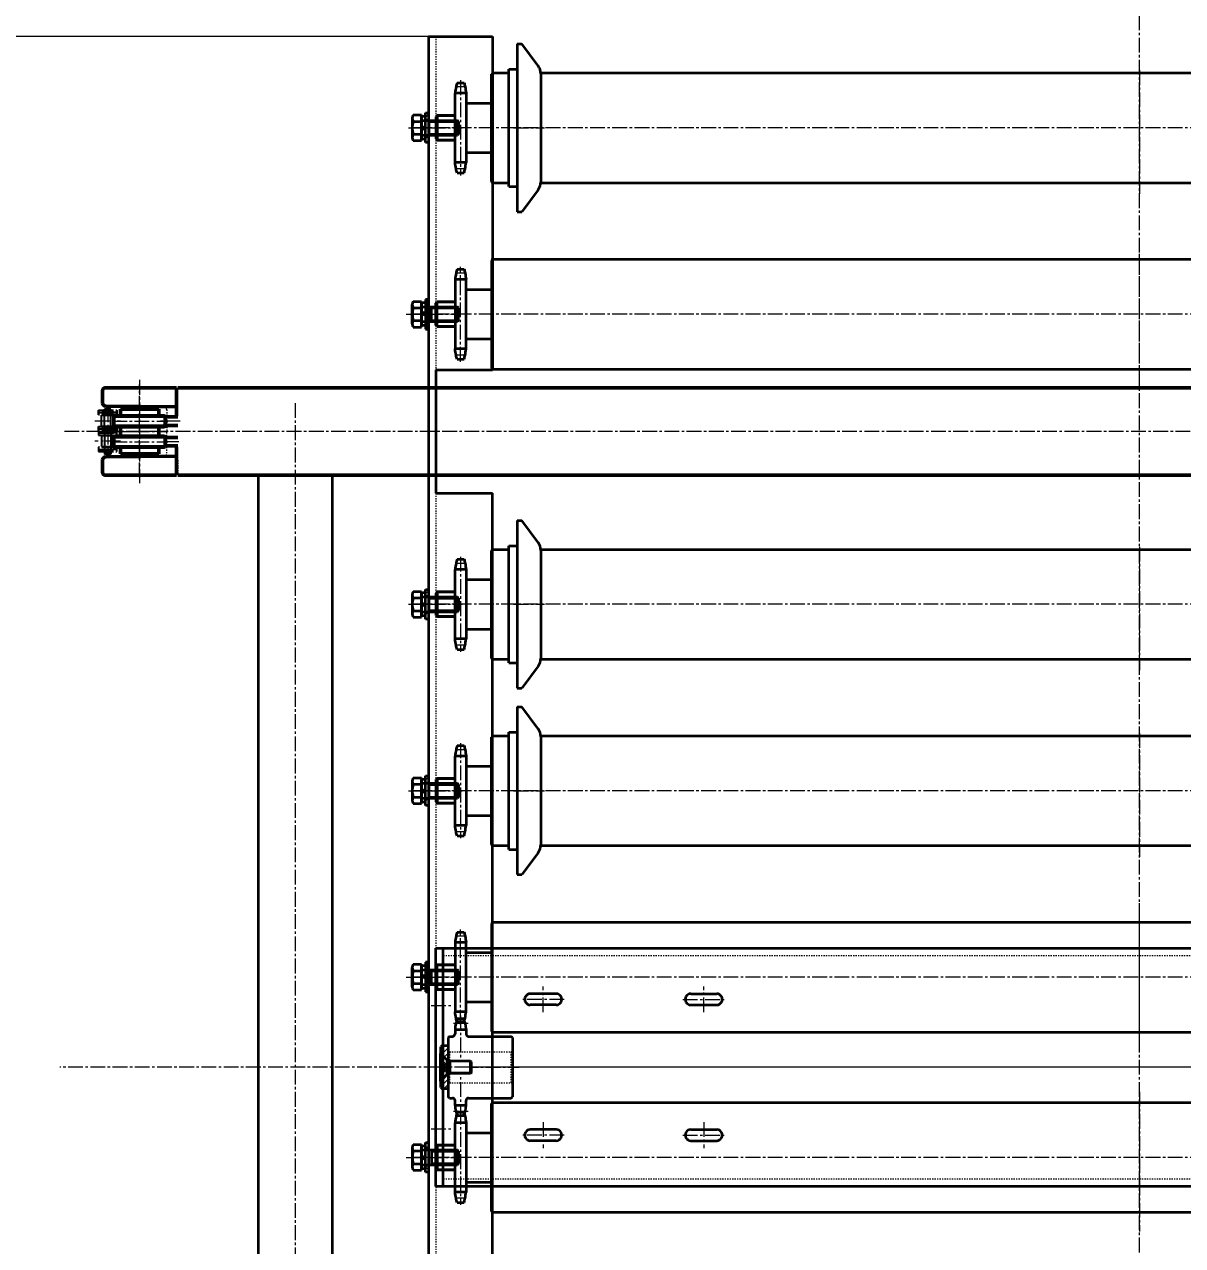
# Model space of a CAD drawing. Header units: millimetres. Extents: x -67280 to 67280, y -47520 to 47520.
# Drawn here: x -48151 to -47213, y -17082 to -16093 of the extents above; entities that cross this region are included whole.
import ezdxf

# ---------------------------------------------------------------- set-up
doc = ezdxf.new("R2010")
doc.units = ezdxf.units.MM
for name, pattern in [('双点画线', [22, 12, -2, 2, -2, 2, -2]), ('点画线', [18, 12, -2, 2, -2]), ('虚线', [2, 1, -1])]:
    doc.linetypes.add(name, pattern=pattern)
doc.layers.get('0').update_dxf_attribs({"lineweight": 35})
for name, color, linetype, lineweight in [('ACADAM_0', 7, 'Continuous', 18), ('ACADAM_11', 3, '双点画线', 18), ('ACADAM_3', 6, '虚线', 18), ('ACADAM_7', 142, '点画线', 18), ('ACAD细实线', 2, 'Continuous', 18), ('EB0', 7, 'Continuous', 35), ('EB0_1', 7, 'Continuous', 35), ('中心线层', 1, '点画线', 18), ('剖面线层', 6, 'Continuous', 18), ('尺寸线层', 4, 'Continuous', 18), ('粗实线层', 7, 'Continuous', 35), ('粗实线层_1', 7, 'Continuous', 35), ('细实线层', 3, 'Continuous', 18), ('虚线层', 100, '虚线', 18)]:
    doc.layers.add(name, color=color, linetype=linetype, lineweight=lineweight)
doc.styles.add('标准', font='', dxfattribs={"width": 0.667})
doc.styles.get('标准').set_extended_font_data('宋体')
doc.dimstyles.new('标准', dxfattribs={"dimscale": 160, "dimtxt": 2, "dimasz": 1, "dimexe": 1, "dimexo": 0, "dimgap": 1, "dimtad": 1, "dimdec": 1, "dimdsep": 46, "dimtxsty": '标准', "dimblk": '_CAXARROW', "dimcen": 0, "dimdle": 2, "dimaunit": 1, "dimadec": 0, "dimazin": 2, "dimtfac": 0.707107, "dimtdec": 3, "dimtmove": 0, "dimatfit": 3, "dimfxl": 0, "dimfrac": 2, "dimtolj": 1, "dimarcsym": 0})

# ---------------------------------------------------------------- blocks, each defined once
blk = doc.blocks.new('*X502')
at = {"layer": '尺寸线层', "linetype": 'Continuous', "lineweight": 18}
for points in [[(-51183.27, -14032.31), (-51163.27, -14192.31), (-51203.27, -14192.31)], [(-51183.27, -18397.31), (-51163.27, -18237.31), (-51203.27, -18237.31)]]:
    blk.add_hatch(color=0, dxfattribs=at).paths.add_polyline_path(points, flags=0)
at = {"layer": '尺寸线层', "color": 0}
for p, q in [((-46007.99, -14032.31), (-51343.27, -14032.31)), ((-46007.99, -18397.31), (-51343.27, -18397.31))]:
    blk.add_line(p, q, dxfattribs=at)
at = {"layer": '尺寸线层', "color": 0, "linetype": 'Continuous', "lineweight": 18}
blk.add_line((-51183.27, -14032.31), (-51183.27, -18397.31), dxfattribs=at)
at = {"layer": '尺寸线层', "color": 0, "insert": (-51503.27, -16214.81), "char_height": 320, "width": 1246.0153, "attachment_point": 5, "rotation": 90, "line_spacing_factor": 1.15057, "style": '标准'}
blk.add_mtext('\\T1.1;4365', dxfattribs=at)
blk = doc.blocks.new('_CAXARROW')
blk.add_hatch(color=0).paths.add_polyline_path([(0, 0), (-1, 0.125), (-1, -0.125)], flags=0)
blk = doc.blocks.new('*X1795')
at = {"layer": 'ACADAM_11', "linetype": '双点画线', "lineweight": 25}
for p, q in [((-14.7, 14.94), (-14.7, 16.75)), ((-14.7, 16.75), (0, 16.75)), ((-14.7, 13.12), (-14.7, 14.94)), ((-14.7, 14.94), (0, 14.94)), ((0, 14.94), (-14.7, 14.94)), ((0, 13.12), (-14.7, 13.12)), ((-12.43, 12.73), (-2.27, 12.73)), ((-12.43, 3.83), (-12.43, 12.73)), ((-9.89, 16.75), (-9.89, 17.58)), ((-4.81, 17.58), (-9.89, 17.58)), ((-9.89, 13.12), (-9.89, 16.75)), ((-9.89, 12.73), (-9.89, 13.12)), ((-9.89, 3.83), (-9.89, 12.73)), ((-4.81, 16.75), (-4.81, 17.58)), ((-4.81, 13.12), (-4.81, 16.75)), ((-4.81, 12.73), (-4.81, 13.12)), ((-4.81, 3.83), (-4.81, 12.73)), ((-2.27, 3.83), (-2.27, 12.73)), ((0, 16.75), (0, 14.94)), ((0, 14.94), (0, 13.12)), ((-14.7, 1.65), (-14.7, 3.47)), ((-14.7, 3.47), (0, 3.47)), ((0, 1.65), (-14.7, 1.65)), ((-14.7, 0), (-14.7, 1.6)), ((-14.7, 1.6), (0, 1.6)), ((-14.7, 0), (-14.7, -1.6)), ((0, 0), (-14.7, 0)), ((0, 0), (-14.7, 0)), ((-12.43, 3.83), (-2.27, 3.83)), ((-9.89, 3.47), (-9.89, 3.83)), ((-9.89, 0), (-9.89, 3.47)), ((-9.89, 0), (-9.89, -3.47)), ((-4.81, 3.47), (-4.81, 3.83)), ((-4.81, 0), (-4.81, 3.47)), ((-4.81, 0), (-4.81, -3.47)), ((0, 3.47), (0, 1.65)), ((0, 1.6), (0, 0)), ((0, -1.6), (0, 0)), ((-14.7, -1.6), (0, -1.6)), ((-14.7, -1.65), (-14.7, -3.47)), ((0, -1.65), (-14.7, -1.65)), ((-14.7, -3.47), (0, -3.47)), ((-12.43, -3.83), (-12.43, -12.73)), ((-12.43, -3.83), (-2.27, -3.83)), ((-9.89, -3.47), (-9.89, -3.83)), ((-9.89, -3.83), (-9.89, -12.73)), ((-4.81, -3.47), (-4.81, -3.83)), ((-4.81, -3.83), (-4.81, -12.73)), ((-2.27, -3.83), (-2.27, -12.73)), ((0, -3.47), (0, -1.65)), ((-14.7, -13.12), (-14.7, -14.93)), ((0, -13.12), (-14.7, -13.12)), ((-14.7, -14.93), (-14.7, -16.75)), ((-14.7, -14.93), (0, -14.93)), ((0, -14.93), (-14.7, -14.93)), ((-14.7, -16.75), (0, -16.75)), ((-12.43, -12.73), (-2.27, -12.73)), ((-9.89, -12.73), (-9.89, -13.12)), ((-9.89, -13.12), (-9.89, -16.75)), ((-9.89, -16.75), (-9.89, -18.78)), ((-4.81, -17.58), (-9.89, -17.58)), ((-4.81, -18.78), (-9.89, -18.78)), ((-4.81, -12.73), (-4.81, -13.12)), ((-4.81, -13.12), (-4.81, -16.75)), ((-4.81, -16.75), (-4.81, -18.78)), ((0, -14.93), (0, -13.12)), ((0, -16.75), (0, -14.93))]:
    blk.add_line(p, q, dxfattribs=at)
at = {"layer": '中心线层', "linetype": '点画线', "lineweight": 18}
for p, q in [((-7.35, 19.01), (-7.35, -19.01)), ((-17.7, 8.29), (3, 8.29)), ((3, -8.29), (-17.7, -8.29))]:
    blk.add_line(p, q, dxfattribs=at)
blk = doc.blocks.new('*X1782')
at = {"layer": 'ACADAM_0', "linetype": 'Continuous', "lineweight": 50}
for p, q in [((-2825, 548), (-2825, 538.08)), ((-2822.5, 550.5), (-2765, 550.5)), ((-2765, 550.5), (-2765, 527.5)), ((2764, 550.5), (-2764, 550.49)), ((-2765, 535), (-2822.52, 535.58)), ((-2805, 535.4), (-2805, 533.5)), ((-2805, 535.4), (-2805, 534.1)), ((-2785, 535.2), (-2785, 533.5)), ((-2815.75, 527.3), (-2815.75, 519.3)), ((-2815.75, 527.3), (-2774.25, 527.3)), ((-2774.75, 527.8), (-2815.25, 527.8)), ((-2810.5, 533), (-2810.5, 527.8)), ((-2810.5, 533), (-2779.5, 533)), ((-2807.1, 533.5), (-2807.1, 533)), ((-2807.1, 533.5), (-2782.9, 533.5)), ((-2782.9, 533.5), (-2782.9, 533)), ((-2779.5, 533), (-2779.5, 527.8)), ((-2774.25, 527.3), (-2774.75, 527.8)), ((-2774.25, 527.3), (-2774.25, 519.3)), ((-2774.25, 526.75), (-2764, 526.75)), ((-2815.75, 519.3), (-2774.25, 519.3)), ((-2815.25, 518.8), (-2815.75, 519.3)), ((-2774.75, 518.8), (-2815.25, 518.8)), ((-2810.5, 518.8), (-2810.5, 511.2)), ((-2779.5, 518.8), (-2779.5, 511.2)), ((-2774.25, 519.3), (-2774.75, 518.8)), ((-2764, 519.75), (-2774.25, 519.75)), ((-2815.25, 511.2), (-2815.75, 510.7)), ((-2815.75, 510.7), (-2815.75, 502.7)), ((-2815.75, 510.7), (-2774.25, 510.7)), ((-2774.75, 511.2), (-2815.25, 511.2)), ((-2774.25, 510.7), (-2774.75, 511.2)), ((-2774.25, 510.7), (-2774.25, 502.7)), ((-2764, 510.25), (-2774.25, 510.25)), ((-2765, 495), (-2822.52, 494.43)), ((-2815.75, 502.7), (-2774.25, 502.7)), ((-2815.25, 502.2), (-2815.75, 502.7)), ((-2774.75, 502.2), (-2815.25, 502.2)), ((-2810.5, 502.2), (-2810.5, 497)), ((-2810.5, 497), (-2779.5, 497)), ((-2807.1, 497), (-2807.1, 496.5)), ((-2807.1, 496.5), (-2782.9, 496.5)), ((-2805, 496.5), (-2805, 494.6)), ((-2805, 495.9), (-2805, 494.6)), ((-2785, 496.5), (-2785, 494.8)), ((-2785, 495.9), (-2785, 494.8)), ((-2782.9, 497), (-2782.9, 496.5)), ((-2779.5, 502.2), (-2779.5, 497)), ((-2774.25, 502.7), (-2774.75, 502.2)), ((-2774.25, 503.25), (-2764, 503.25)), ((-2765, 479.5), (-2765, 502.5)), ((-2825, 482), (-2825, 491.93)), ((-2822.5, 479.5), (-2765, 479.5)), ((2764, 479.5), (-2764, 479.49))]:
    blk.add_line(p, q, dxfattribs=at)
for centre, start, end in [((-2822.5, 548), 90, 180), ((-2822.5, 538.08), 180, 269.42706), ((-2822.5, 491.93), 90.57294, 180), ((-2822.5, 482), 180, 270)]:
    blk.add_arc(centre, 2.5, start, end, dxfattribs=at)
at = {"layer": 'ACADAM_11', "linetype": '双点画线', "lineweight": 25}
blk.add_line((-2815.25, 527.8), (-2815.75, 527.3), dxfattribs=at)
at = {"layer": 'ACADAM_3', "linetype": '虚线', "lineweight": 18}
for p, q in [((-2764, 538.26), (-2764, 550.33)), ((-2773, 532.64), (-2773, 515)), ((-2773, 497.36), (-2773, 515)), ((-2764, 491.74), (-2764, 479.67))]:
    blk.add_line(p, q, dxfattribs=at)
for centre, start, end in [((-2775.5, 532.64), 0, 89.42706), ((-2775.5, 497.36), 270.57294, 0)]:
    blk.add_arc(centre, 2.5, start, end, dxfattribs=at)
at = {"layer": 'ACADAM_7', "linetype": '点画线', "lineweight": 18}
blk.add_line((-2779.95, 515), (-2775.63, 515), dxfattribs=at)
at = {"layer": 'EB0_1'}
for p, q in [((-2699.04, 480), (-2699.04, -480)), ((-2639.04, 480), (-2639.04, -480))]:
    blk.add_line(p, q, dxfattribs=at)
at = {"layer": '中心线层', "linetype": '点画线', "lineweight": 18}
for p, q in [((-2795, 556.73), (-2795, 473.14)), ((-2795, 477.92), (-2795, 553.05)), ((-2669.04, 538), (-2669.04, -538)), ((-2824.69, 515), (-2788.45, 515)), ((-2817.13, 523.3), (-2772.15, 523.3)), ((-2816.88, 515), (-2772.5, 515)), ((-2774.27, 515), (-2806.04, 515)), ((-2762.03, 523.25), (-2778.71, 523.25)), ((-2817.13, 506.7), (-2772.15, 506.7)), ((-2763.09, 506.75), (-2776.18, 506.75))]:
    blk.add_line(p, q, dxfattribs=at)
at = {"layer": '中心线层'}
for p, q in [((2844.14, 515), (-2856.55, 515)), ((2847.14, 0), (-2859.55, 0))]:
    blk.add_line(p, q, dxfattribs=at)
at = {"layer": 'EB0'}
blk.add_blockref('*X1795', (-2813.48, 515.47), dxfattribs=at)
blk = doc.blocks.new('*X1817')
at = {"layer": 'EB0'}
for p, q in [((13.19, -3), (17.92, -3)), ((6.56, -17), (5.56, -18)), ((5.56, -18), (5.56, -66)), ((6.56, -17), (9.09, -17)), ((11.09, -10.89), (11.09, -15)), ((11.09, -11.41), (20.02, -11.41)), ((20.02, -10.89), (20.02, -15)), ((22.02, -17), (56.56, -17)), ((33.56, -17), (41.56, -17)), ((57.56, -18), (56.56, -17)), ((57.56, -18), (57.56, -66)), ((6.56, -67), (5.56, -66)), ((6.56, -67), (9.09, -67)), ((11.09, -73.11), (11.09, -69)), ((20.02, -73.11), (20.02, -69)), ((22.02, -67), (56.56, -67)), ((56.56, -67), (57.56, -66)), ((11.09, -72.59), (20.02, -72.59)), ((13.19, -81), (17.92, -81))]:
    blk.add_line(p, q, dxfattribs=at)
for centre, radius, start, end in [((26.97, -10.89), 15.87, 150.19436, 180), ((4.15, -10.89), 15.88, 360, 29.80564), ((9.09, -15), 2, 270, 360), ((22.02, -15), 2, 180, 270), ((9.09, -69), 2, 0, 90), ((22.02, -69), 2, 90, 180), ((26.97, -73.11), 15.88, 180, 209.80565), ((4.15, -73.11), 15.88, 330.19436, 0)]:
    blk.add_arc(centre, radius, start, end, dxfattribs=at)
at = {"layer": '中心线层', "linetype": '点画线', "lineweight": 18}
for p, q in [((15.56, 0), (15.56, -84.5)), ((9.72, -6.33), (22.82, -6.33)), ((9.72, -77.67), (22.82, -77.67))]:
    blk.add_line(p, q, dxfattribs=at)
at = {"layer": '中心线层'}
blk.add_line((0, -42), (62.95, -42), dxfattribs=at)
at = {"layer": '虚线层', "linetype": '虚线', "lineweight": 18}
for p, q in [((6.56, -29.5), (5.56, -28.5)), ((6.56, -29.5), (6.56, -54.5)), ((6.56, -29.5), (56.56, -29.5)), ((56.56, -29.5), (57.56, -28.5)), ((56.56, -54.5), (56.56, -29.5)), ((6.56, -54.5), (5.56, -55.5)), ((6.56, -54.5), (56.56, -54.5)), ((56.56, -54.5), (57.56, -55.5))]:
    blk.add_line(p, q, dxfattribs=at)
blk = doc.blocks.new('*X1818')
at = {"layer": '中心线层'}
blk.add_line((21.3, 0), (-8.7, 0), dxfattribs=at)
at = {"layer": '粗实线层'}
for p, q in [((0, 5), (-6.2, 11.2)), ((-6.2, -11.2), (-6.2, 11.2)), ((-5.2, -10.2), (-5.2, 10.2)), ((18.05, 5), (0, 5)), ((0, -5), (0, 5)), ((1.3, 5), (1.3, -5)), ((18.05, -5), (18.05, 5)), ((18.8, 4.25), (18.05, 5)), ((18.8, -4.25), (18.8, 4.25)), ((0, -5), (-6.2, -11.2)), ((18.05, -5), (0, -5)), ((18.8, -4.25), (18.05, -5))]:
    blk.add_line(p, q, dxfattribs=at)
at = {"layer": '细实线层'}
for p, q in [((1.3, 4.25), (0, 5)), ((18.8, 4.25), (1.3, 4.25)), ((1.3, -4.25), (0, -5)), ((18.8, -4.25), (1.3, -4.25))]:
    blk.add_line(p, q, dxfattribs=at)
at = {"layer": '虚线层'}
for p, q in [((-2.6, 3.46), (-6.2, 3.46)), ((-2.6, 1.73), (-6.2, 1.73)), ((-2.6, 3.46), (-0.6, 0)), ((-2.6, -3.46), (-0.6, 0)), ((-2.6, -1.73), (-6.2, -1.73)), ((-2.6, -3.46), (-6.2, -3.46))]:
    blk.add_line(p, q, dxfattribs=at)
for centre, radius, start, end in [((-4.33, 2.6), 1.94, 333.43495, 26.56505), ((-9.18, 0), 6.8, 345.25287, 14.74713), ((-4.33, -2.6), 1.94, 333.43495, 26.56505)]:
    blk.add_arc(centre, radius, start, end, dxfattribs=at)
blk = doc.blocks.new('*X1819')
at = {"layer": '剖面线层', "linetype": 'Continuous', "lineweight": 18}
h = blk.add_hatch(dxfattribs=at)
h.set_pattern_fill('无图案', color=256, style=0, pattern_type=0)
h.set_pattern_definition([(45, (0, 0), (-2.12132, 2.12132), [])])
h.paths.add_polyline_path([(-1.12, 23.5), (-1.12, 31), (-1.12, 35), (-6.12, 35), (-7.12, 34), (-7.12, 28.5), (-2.12, 23.5)], flags=0)
h.paths.add_polyline_path([(-1.12, 0), (-1.12, 5.67), (-1.12, 11.5), (-2.12, 11.5), (-7.12, 6.5), (-7.12, 1), (-6.12, 0)], flags=0)
at = {"layer": '中心线层'}
blk.add_line((-8.39, 17.5), (0, 17.5), dxfattribs=at)
at = {"layer": '粗实线层_1'}
for p, q in [((-6.12, 35), (-7.12, 34)), ((-7.12, 1), (-7.12, 34)), ((-6.12, 35), (-1.12, 35)), ((-1.12, 35), (-1.12, 0)), ((-7.12, 28.5), (-2.12, 23.5)), ((-2.12, 23.5), (-1.12, 23.5)), ((-2.12, 23.5), (-2.12, 11.5)), ((-7.12, 6.5), (-2.12, 11.5)), ((-2.12, 11.5), (-1.12, 11.5)), ((-7.12, 1), (-6.12, 0)), ((-1.12, 0), (-6.12, 0))]:
    blk.add_line(p, q, dxfattribs=at)
blk = doc.blocks.new('*X1816')
at = {"layer": 'EB0'}
for p, q in [((-1094, 835), (-1094, 565.01)), ((-1148.5, 749), (-1148.5, 773)), ((-1148.5, 773), (-1146, 773)), ((-1146, 773), (-1146, 749)), ((-1159.1, 768.79), (-1159.1, 753.21)), ((-1158.33, 771.39), (-1151.6, 771.39)), ((-1158.33, 766.2), (-1151.6, 766.2)), ((-1151.6, 771.39), (-1151.6, 750.61)), ((-1151.6, 751.8), (-1151.6, 770.2)), ((-1148.5, 770.2), (-1151.6, 770.2)), ((-1151.6, 767), (-1151.6, 755)), ((-1151.6, 767), (-1122.5, 767)), ((-1148.5, 761.8), (-1148.9, 761.69)), ((-1148.5, 751.8), (-1148.5, 770.2)), ((-1148.5, 767.5), (-1146, 767.5)), ((-1145.6, 767), (-1145.6, 755)), ((-1145.6, 766.1), (-1123.6, 766.1)), ((-1121.6, 766.1), (-1122.5, 767)), ((-1122.5, 767), (-1122.5, 755)), ((-1121.6, 766.1), (-1121.6, 755.9)), ((-1158.33, 755.8), (-1151.6, 755.8)), ((-1148.9, 761.69), (-1151.6, 760.97)), ((-1148.5, 760.2), (-1151.6, 759.37)), ((-1151.6, 755), (-1122.5, 755)), ((-1146, 754.5), (-1148.5, 754.5)), ((-1145.6, 755.9), (-1123.6, 755.9)), ((-1121.6, 755.9), (-1122.5, 755)), ((-1158.33, 750.61), (-1151.6, 750.61)), ((-1148.5, 751.8), (-1151.6, 751.8)), ((-1146, 749), (-1148.5, 749)), ((-1159.09, 602.2), (-1159.09, 617.79)), ((-1158.32, 620.39), (-1151.59, 620.39)), ((-1158.32, 615.19), (-1151.59, 615.19)), ((-1151.59, 599.6), (-1151.59, 620.39)), ((-1151.59, 619.2), (-1151.59, 600.8)), ((-1148.49, 619.2), (-1151.59, 619.2)), ((-1151.59, 604), (-1151.59, 616)), ((-1151.59, 616), (-1122.49, 616)), ((-1148.49, 622), (-1148.49, 598)), ((-1145.99, 622), (-1148.49, 622)), ((-1148.49, 619.2), (-1148.49, 600.8)), ((-1145.99, 616.5), (-1148.49, 616.5)), ((-1145.99, 598), (-1145.99, 622)), ((-1143.59, 604), (-1143.59, 616)), ((-1143.59, 615.1), (-1121.59, 615.1)), ((-1121.59, 615.1), (-1122.49, 616)), ((-1122.49, 604), (-1122.49, 616)), ((-1121.59, 604.9), (-1121.59, 615.1)), ((-1158.32, 604.8), (-1151.59, 604.8)), ((-1148.49, 610.8), (-1151.59, 611.63)), ((-1148.89, 609.3), (-1151.59, 610.02)), ((-1151.59, 604), (-1122.49, 604)), ((-1148.49, 609.19), (-1148.89, 609.3)), ((-1148.49, 603.5), (-1145.99, 603.5)), ((-1143.59, 604.9), (-1121.59, 604.9)), ((-1121.59, 604.9), (-1122.49, 604)), ((-1158.32, 599.6), (-1151.59, 599.6)), ((-1148.49, 600.8), (-1151.59, 600.8)), ((-1148.49, 598), (-1145.99, 598)), ((-1140, 565.01), (-1140, 465.01)), ((-1148.5, 363), (-1148.5, 387)), ((-1148.5, 387), (-1146, 387)), ((-1146, 387), (-1146, 363)), ((-1159.1, 382.79), (-1159.1, 367.21)), ((-1158.33, 385.39), (-1151.6, 385.39)), ((-1158.33, 380.2), (-1151.6, 380.2)), ((-1151.6, 385.39), (-1151.6, 364.61)), ((-1151.6, 365.8), (-1151.6, 384.2)), ((-1148.5, 384.2), (-1151.6, 384.2)), ((-1151.6, 381), (-1151.6, 369)), ((-1151.6, 381), (-1122.5, 381)), ((-1148.5, 365.8), (-1148.5, 384.2)), ((-1148.5, 381.5), (-1146, 381.5)), ((-1145.6, 381), (-1145.6, 369)), ((-1145.6, 380.1), (-1123.6, 380.1)), ((-1121.6, 380.1), (-1122.5, 381)), ((-1122.5, 381), (-1122.5, 369)), ((-1121.6, 380.1), (-1121.6, 369.9)), ((-1158.33, 369.8), (-1151.6, 369.8)), ((-1148.9, 375.69), (-1151.6, 374.97)), ((-1148.5, 374.2), (-1151.6, 373.37)), ((-1151.6, 369), (-1122.5, 369)), ((-1148.5, 375.8), (-1148.9, 375.69)), ((-1146, 368.5), (-1148.5, 368.5)), ((-1145.6, 369.9), (-1123.6, 369.9)), ((-1121.6, 369.9), (-1122.5, 369)), ((-1158.33, 364.61), (-1151.6, 364.61)), ((-1148.5, 365.8), (-1151.6, 365.8)), ((-1146, 363), (-1148.5, 363)), ((-1159.1, 231.79), (-1159.1, 216.21)), ((-1158.33, 234.39), (-1151.6, 234.39)), ((-1158.33, 229.2), (-1151.6, 229.2)), ((-1151.6, 234.39), (-1151.6, 213.61)), ((-1151.6, 214.8), (-1151.6, 233.2)), ((-1148.5, 233.2), (-1151.6, 233.2)), ((-1151.6, 230), (-1151.6, 218)), ((-1151.6, 230), (-1122.5, 230)), ((-1148.5, 212), (-1148.5, 236)), ((-1148.5, 236), (-1146, 236)), ((-1148.5, 214.8), (-1148.5, 233.2)), ((-1148.5, 230.5), (-1146, 230.5)), ((-1146, 236), (-1146, 212)), ((-1145.6, 230), (-1145.6, 218)), ((-1145.6, 229.1), (-1123.6, 229.1)), ((-1121.6, 229.1), (-1122.5, 230)), ((-1122.5, 230), (-1122.5, 218)), ((-1121.6, 229.1), (-1121.6, 218.9)), ((-1158.33, 218.8), (-1151.6, 218.8)), ((-1148.9, 224.69), (-1151.6, 223.97)), ((-1148.5, 223.2), (-1151.6, 222.37)), ((-1151.6, 218), (-1122.5, 218)), ((-1148.5, 224.8), (-1148.9, 224.69)), ((-1145.6, 218.9), (-1123.6, 218.9)), ((-1121.6, 218.9), (-1122.5, 218)), ((-1158.33, 213.61), (-1151.6, 213.61)), ((-1148.5, 214.8), (-1151.6, 214.8)), ((-1146, 217.5), (-1148.5, 217.5)), ((-1146, 212), (-1148.5, 212)), ((-1159.09, 65.2), (-1159.09, 80.79)), ((-1158.32, 83.39), (-1151.59, 83.39)), ((-1151.59, 62.6), (-1151.59, 83.39)), ((-1151.59, 82.2), (-1151.59, 63.8)), ((-1148.49, 82.2), (-1151.59, 82.2)), ((-1148.49, 85), (-1148.49, 61)), ((-1145.99, 85), (-1148.49, 85)), ((-1148.49, 82.2), (-1148.49, 63.8)), ((-1145.99, 79.5), (-1148.49, 79.5)), ((-1145.99, 61), (-1145.99, 85)), ((-1158.32, 78.19), (-1151.59, 78.19)), ((-1151.59, 67), (-1151.59, 79)), ((-1151.59, 79), (-1122.49, 79)), ((-1148.49, 73.8), (-1151.59, 74.63)), ((-1148.89, 72.3), (-1151.59, 73.02)), ((-1148.49, 72.19), (-1148.89, 72.3)), ((-1143.59, 67), (-1143.59, 79)), ((-1143.59, 78.1), (-1121.59, 78.1)), ((-1121.59, 78.1), (-1122.49, 79)), ((-1122.49, 67), (-1122.49, 79)), ((-1121.59, 67.9), (-1121.59, 78.1)), ((-1158.32, 67.8), (-1151.59, 67.8)), ((-1158.32, 62.6), (-1151.59, 62.6)), ((-1151.59, 67), (-1122.49, 67)), ((-1148.49, 63.8), (-1151.59, 63.8)), ((-1148.49, 66.5), (-1145.99, 66.5)), ((-1148.49, 61), (-1145.99, 61)), ((-1143.59, 67.9), (-1121.59, 67.9)), ((-1121.59, 67.9), (-1122.49, 67)), ((-1159.09, -65.2), (-1159.09, -80.79)), ((-1158.32, -62.6), (-1151.59, -62.6)), ((-1158.32, -67.8), (-1151.59, -67.8)), ((-1151.59, -62.6), (-1151.59, -83.39)), ((-1151.59, -82.2), (-1151.59, -63.8)), ((-1148.49, -63.8), (-1151.59, -63.8)), ((-1151.59, -67), (-1151.59, -79)), ((-1151.59, -67), (-1122.49, -67)), ((-1148.49, -85), (-1148.49, -61)), ((-1148.49, -61), (-1145.99, -61)), ((-1148.49, -82.2), (-1148.49, -63.8)), ((-1148.49, -66.5), (-1145.99, -66.5)), ((-1145.99, -61), (-1145.99, -85)), ((-1143.59, -67), (-1143.59, -79)), ((-1143.59, -67.9), (-1121.59, -67.9)), ((-1121.59, -67.9), (-1122.49, -67)), ((-1122.49, -67), (-1122.49, -79)), ((-1121.59, -67.9), (-1121.59, -78.1)), ((-1158.32, -78.19), (-1151.59, -78.19)), ((-1148.89, -72.3), (-1151.59, -73.02)), ((-1148.49, -73.8), (-1151.59, -74.63)), ((-1151.59, -79), (-1122.49, -79)), ((-1148.49, -72.19), (-1148.89, -72.3)), ((-1143.59, -78.1), (-1121.59, -78.1)), ((-1121.59, -78.1), (-1122.49, -79)), ((-1158.32, -83.39), (-1151.59, -83.39)), ((-1148.49, -82.2), (-1151.59, -82.2)), ((-1145.99, -79.5), (-1148.49, -79.5)), ((-1145.99, -85), (-1148.49, -85))]:
    blk.add_line(p, q, dxfattribs=at)
at = {"layer": 'EB0', "linetype": '点画线', "lineweight": 18}
for p, q in [((-570, 807.68), (-570, 707.57)), ((-1115.55, 794.16), (-1124.45, 794.16)), ((-1120, 799.5), (-1120, 722.5)), ((-1162.1, 761), (-1118.6, 761)), ((4.93, 761), (-1160.1, 761)), ((-1145.5, 761), (-1154.6, 761)), ((-1077, 761), (-1052.02, 761)), ((-1115.55, 727.83), (-1124.45, 727.83)), ((-570, 556.82), (-570, 669.93)), ((-1115.55, 643.16), (-1124.45, 643.16)), ((-1120, 571.5), (-1120, 648.5)), ((-1164.09, 610), (-1120.59, 610)), ((4.93, 610), (-1160.1, 610)), ((-1145.49, 610), (-1154.59, 610)), ((-1115.55, 576.83), (-1124.45, 576.83)), ((-570, 421.68), (-570, 321.57)), ((-1115.55, 408.16), (-1124.45, 408.16)), ((-1120, 413.5), (-1120, 336.5)), ((-1162.1, 375), (-1118.6, 375)), ((4.93, 375), (-1160.1, 375)), ((-1145.5, 375), (-1154.6, 375)), ((-1077, 375), (-1052.02, 375)), ((-1115.55, 341.83), (-1124.45, 341.83)), ((-570, 270.68), (-570, 170.57)), ((-1120, 262.5), (-1120, 185.5)), ((-1115.55, 257.16), (-1124.45, 257.16)), ((-1162.1, 224), (-1118.6, 224)), ((4.93, 224), (-1160.1, 224)), ((-1145.5, 224), (-1154.6, 224)), ((-1077, 224), (-1052.02, 224)), ((-1115.55, 190.83), (-1124.45, 190.83)), ((-570, 19.82), (-570, 132.93)), ((-1120, 34.5), (-1120, 111.5)), ((-1115.55, 106.16), (-1124.45, 106.16)), ((-1164.09, 73), (-1120.59, 73)), ((4.93, 73), (-1160.1, 73)), ((-1145.49, 73), (-1154.59, 73)), ((-1115.55, 39.83), (-1124.45, 39.83)), ((-570, -19.82), (-570, -132.93)), ((-1120, -34.5), (-1120, -111.5)), ((-1115.55, -39.83), (-1124.45, -39.83)), ((-1164.09, -73), (-1120.59, -73)), ((4.93, -73), (-1160.1, -73)), ((-1145.49, -73), (-1154.59, -73)), ((-1115.55, -106.16), (-1124.45, -106.16))]:
    blk.add_line(p, q, dxfattribs=at)
at = {"layer": 'EB0', "color": 1, "linetype": '点画线', "lineweight": 18}
for p, q in [((-1145, 761), (-1153.5, 761)), ((-1142.99, 610), (-1151.49, 610)), ((-1145, 375), (-1153.5, 375)), ((-1145, 224), (-1153.5, 224)), ((-1142.99, 73), (-1151.49, 73)), ((-1142.99, -73), (-1151.49, -73))]:
    blk.add_line(p, q, dxfattribs=at)
at = {"layer": 'EB0'}
for centre, radius, start, end in [((-1154.31, 768.79), 4.79, 147.13277, 212.86723), ((-1141.1, 761), 18, 163.22135, 196.77865), ((-1154.31, 753.21), 4.79, 147.13277, 212.86723), ((-1154.3, 617.79), 4.79, 147.13277, 212.86723), ((-1141.09, 610), 18, 163.22135, 196.77865), ((-1154.3, 602.2), 4.79, 147.13277, 212.86723), ((-1154.31, 382.79), 4.79, 147.13277, 212.86723), ((-1141.1, 375), 18, 163.22135, 196.77865), ((-1154.31, 367.21), 4.79, 147.13277, 212.86723), ((-1154.31, 231.79), 4.79, 147.13277, 212.86723), ((-1141.1, 224), 18, 163.22135, 196.77865), ((-1154.31, 216.21), 4.79, 147.13277, 212.86723), ((-1154.3, 80.79), 4.79, 147.13277, 212.86723), ((-1141.09, 73), 18, 163.22135, 196.77865), ((-1154.3, 65.2), 4.79, 147.13277, 212.86723), ((-1154.3, -65.2), 4.79, 147.13277, 212.86723), ((-1141.09, -73), 18, 163.22135, 196.77865), ((-1154.3, -80.79), 4.79, 147.13277, 212.86723)]:
    blk.add_arc(centre, radius, start, end, dxfattribs=at)
at = {"layer": 'EB0_1', "linetype": 'Continuous', "lineweight": 35}
for p, q in [((-1124.45, 771), (-1139, 771)), ((-1124.45, 385), (-1139, 385)), ((-1124.45, 234), (-1139, 234))]:
    blk.add_line(p, q, dxfattribs=at)
at = {"layer": '中心线层'}
for p, q in [((-1053, 44.5), (-1053, 65.5)), ((-923, 44.5), (-923, 65.5)), ((-1036.05, 55), (-1069.53, 55)), ((-939.95, 55), (-906.47, 55)), ((-1053, -44.5), (-1053, -65.5)), ((-923, -44.5), (-923, -65.5)), ((-1036.05, -55), (-1069.53, -55)), ((-939.95, -55), (-906.47, -55))]:
    blk.add_line(p, q, dxfattribs=at)
at = {"layer": '中心线层', "linetype": '点画线', "lineweight": 18}
for p, q in [((-1143.81, 50), (-1127.1, 50)), ((-1143.81, -50), (-1127.1, -50))]:
    blk.add_line(p, q, dxfattribs=at)
at = {"layer": '剖面线层', "linetype": 'Continuous', "lineweight": 18}
for p, q in [((-1146, 771.92), (-1148.5, 769.42)), ((-1146.45, 754.5), (-1148.5, 752.45)), ((-1146, 750.71), (-1147.71, 749)), ((-1145.99, 620.21), (-1148.49, 617.71)), ((-1145.99, 603.24), (-1148.49, 600.74)), ((-1145.99, 598.99), (-1146.99, 598)), ((-1146, 385.92), (-1148.5, 383.42)), ((-1146.45, 368.5), (-1148.5, 366.45)), ((-1146, 364.71), (-1147.71, 363)), ((-1146, 234.92), (-1148.5, 232.42)), ((-1146.45, 217.5), (-1148.5, 215.45)), ((-1146, 213.71), (-1147.71, 212)), ((-1145.99, 83.21), (-1148.49, 80.71)), ((-1145.99, 66.24), (-1148.49, 63.74)), ((-1145.99, 61.99), (-1146.99, 61)), ((-1145.99, -66.24), (-1148.49, -63.74)), ((-1145.99, -61.99), (-1146.99, -61)), ((-1145.99, -83.21), (-1148.49, -80.71))]:
    blk.add_line(p, q, dxfattribs=at)
at = {"layer": '粗实线层'}
for p, q in [((-1146, 835), (-1146, -835)), ((-1146, 835), (-1094, 835)), ((-1140, 565.01), (-1094, 565.01)), ((-1140, 465.01), (-1094, 465.01)), ((-1140, 96.5), (0, 96.5)), ((-1042.5, 59.5), (-1063.5, 59.5)), ((-933.5, 59.5), (-912.5, 59.5)), ((-1042.5, 50.5), (-1063.5, 50.5)), ((-933.5, 50.5), (-912.5, 50.5)), ((-1042.5, -50.5), (-1063.5, -50.5)), ((-933.5, -50.5), (-912.5, -50.5)), ((-1042.5, -59.5), (-1063.5, -59.5)), ((-933.5, -59.5), (-912.5, -59.5)), ((0, -96.5), (-1140, -96.5))]:
    blk.add_line(p, q, dxfattribs=at)
at = {"layer": '粗实线层', "linetype": 'Continuous', "lineweight": 35}
for p, q in [((-1074, 829), (-1070.27, 829)), ((-1074, 829), (-1074, 693)), ((-1057.15, 811.21), (-1070.27, 829)), ((-1094, 805.5), (-1095, 804.5)), ((-1095, 717.5), (-1095, 804.5)), ((-1094, 805.5), (-1081, 805.5)), ((-1081, 808.5), (-1074, 808.5)), ((-1081, 713.5), (-1081, 808.5)), ((-1055, 805.5), (-85, 805.5)), ((-1055, 804.68), (-1055, 717.32)), ((-1122.87, 797.5), (-1117.13, 797.5)), ((-1115.55, 789.08), (-1124.45, 789.08)), ((-1124.45, 732.91), (-1124.45, 789.08)), ((-1115.55, 789.08), (-1115.55, 732.91)), ((-1115.55, 781), (-1095, 781)), ((-1139, 771), (-1140, 770)), ((-1140, 770), (-1140, 752)), ((-1139, 771), (-1139, 751)), ((-1139, 771), (-1124.45, 771)), ((-1140, 752), (-1139, 751)), ((-1124.45, 751), (-1139, 751)), ((-1139, 751), (-1124.45, 751)), ((-1115.55, 732.91), (-1124.45, 732.91)), ((-1115.55, 741), (-1095, 741)), ((-1122.87, 724.5), (-1117.13, 724.5)), ((-1094, 716.5), (-1095, 717.5)), ((-1094, 716.5), (-1081, 716.5)), ((-1081, 713.5), (-1074, 713.5)), ((-1055, 716.5), (-85, 716.5)), ((-1057.15, 710.79), (-1070.27, 693)), ((-1074, 693), (-1070.27, 693)), ((-1094, 654.5), (-1095, 653.5)), ((-1095, 653.5), (-1095, 566.5)), ((-1094, 654.5), (-46, 654.5)), ((-1122.87, 646.5), (-1117.13, 646.5)), ((-1115.55, 638.08), (-1124.45, 638.08)), ((-1124.45, 638.08), (-1124.45, 581.91)), ((-1115.55, 581.91), (-1115.55, 638.08)), ((-1115.55, 630), (-1095, 630)), ((-1140, 619), (-1139, 620)), ((-1140, 601), (-1140, 619)), ((-1139, 600), (-1139, 620)), ((-1124.45, 620), (-1139, 620)), ((-1139, 620), (-1124.45, 620)), ((-1139, 600), (-1140, 601)), ((-1124.45, 600), (-1139, 600)), ((-1139, 600), (-1124.45, 600)), ((-1115.55, 590), (-1095, 590)), ((-1115.55, 581.91), (-1124.45, 581.91)), ((-1122.87, 573.5), (-1117.13, 573.5)), ((-1094, 565.5), (-1095, 566.5)), ((-1094, 565.5), (-46, 565.5)), ((-1074, 443), (-1070.27, 443)), ((-1074, 443), (-1074, 307)), ((-1057.15, 425.21), (-1070.27, 443)), ((-1094, 419.5), (-1095, 418.5)), ((-1095, 331.5), (-1095, 418.5)), ((-1094, 419.5), (-1081, 419.5)), ((-1081, 422.5), (-1074, 422.5)), ((-1081, 327.5), (-1081, 422.5)), ((-1055, 419.5), (-85, 419.5)), ((-1055, 418.68), (-1055, 331.32)), ((-1122.87, 411.5), (-1117.13, 411.5)), ((-1115.55, 403.08), (-1124.45, 403.08)), ((-1124.45, 346.91), (-1124.45, 403.08)), ((-1115.55, 403.08), (-1115.55, 346.91)), ((-1115.55, 395), (-1095, 395)), ((-1139, 385), (-1140, 384)), ((-1140, 384), (-1140, 366)), ((-1139, 385), (-1139, 365)), ((-1139, 385), (-1124.45, 385)), ((-1140, 366), (-1139, 365)), ((-1124.45, 365), (-1139, 365)), ((-1139, 365), (-1124.45, 365)), ((-1115.55, 346.91), (-1124.45, 346.91)), ((-1115.55, 355), (-1095, 355)), ((-1122.87, 338.5), (-1117.13, 338.5)), ((-1094, 330.5), (-1095, 331.5)), ((-1094, 330.5), (-1081, 330.5)), ((-1081, 327.5), (-1074, 327.5)), ((-1055, 330.5), (-85, 330.5)), ((-1057.15, 324.79), (-1070.27, 307)), ((-1074, 307), (-1070.27, 307)), ((-1074, 292), (-1070.27, 292)), ((-1074, 292), (-1074, 156)), ((-1057.15, 274.21), (-1070.27, 292)), ((-1094, 268.5), (-1095, 267.5)), ((-1095, 180.5), (-1095, 267.5)), ((-1094, 268.5), (-1081, 268.5)), ((-1081, 271.5), (-1074, 271.5)), ((-1081, 176.5), (-1081, 271.5)), ((-1055, 268.5), (-85, 268.5)), ((-1055, 267.68), (-1055, 180.32)), ((-1122.87, 260.5), (-1117.13, 260.5)), ((-1115.55, 252.08), (-1124.45, 252.08)), ((-1124.45, 195.91), (-1124.45, 252.08)), ((-1115.55, 252.08), (-1115.55, 195.91)), ((-1115.55, 244), (-1095, 244)), ((-1139, 234), (-1140, 233)), ((-1140, 233), (-1140, 215)), ((-1139, 234), (-1139, 214)), ((-1139, 234), (-1124.45, 234)), ((-1140, 215), (-1139, 214)), ((-1124.45, 214), (-1139, 214)), ((-1139, 214), (-1124.45, 214)), ((-1115.55, 204), (-1095, 204)), ((-1115.55, 195.91), (-1124.45, 195.91)), ((-1122.87, 187.5), (-1117.13, 187.5)), ((-1094, 179.5), (-1095, 180.5)), ((-1094, 179.5), (-1081, 179.5)), ((-1055, 179.5), (-85, 179.5)), ((-1081, 176.5), (-1074, 176.5)), ((-1057.15, 173.79), (-1070.27, 156)), ((-1074, 156), (-1070.27, 156)), ((-1122.87, 109.5), (-1117.13, 109.5)), ((-1094, 117.5), (-1095, 116.5)), ((-1095, 116.5), (-1095, 29.5)), ((-1094, 117.5), (-46, 117.5)), ((-1115.55, 101.08), (-1124.45, 101.08)), ((-1124.45, 101.08), (-1124.45, 44.91)), ((-1115.55, 44.91), (-1115.55, 101.08)), ((-1115.55, 93), (-1095, 93)), ((-1140, 82), (-1139, 83)), ((-1140, 64), (-1140, 82)), ((-1139, 63), (-1139, 83)), ((-1124.45, 83), (-1139, 83)), ((-1139, 83), (-1124.45, 83)), ((-1139, 63), (-1140, 64)), ((-1124.45, 63), (-1139, 63)), ((-1139, 63), (-1124.45, 63)), ((-1115.55, 53), (-1095, 53)), ((-1115.55, 44.91), (-1124.45, 44.91)), ((-1122.87, 36.5), (-1117.13, 36.5)), ((-1094, 28.5), (-1095, 29.5)), ((-1094, 28.5), (-46, 28.5)), ((-1094, -28.5), (-1095, -29.5)), ((-1095, -116.5), (-1095, -29.5)), ((-1094, -28.5), (-46, -28.5)), ((-1122.87, -36.5), (-1117.13, -36.5)), ((-1115.55, -44.91), (-1124.45, -44.91)), ((-1124.45, -101.08), (-1124.45, -44.91)), ((-1115.55, -44.91), (-1115.55, -101.08)), ((-1115.55, -53), (-1095, -53)), ((-1139, -63), (-1140, -64)), ((-1140, -64), (-1140, -82)), ((-1139, -63), (-1139, -83)), ((-1124.45, -63), (-1139, -63)), ((-1139, -63), (-1124.45, -63)), ((-1140, -82), (-1139, -83)), ((-1124.45, -83), (-1139, -83)), ((-1139, -83), (-1124.45, -83)), ((-1115.55, -93), (-1095, -93)), ((-1115.55, -101.08), (-1124.45, -101.08)), ((-1122.87, -109.5), (-1117.13, -109.5)), ((-1094, -117.5), (-1095, -116.5)), ((-1094, -117.5), (-46, -117.5))]:
    blk.add_line(p, q, dxfattribs=at)
at = {"layer": '粗实线层'}
for points in [[(-1094, 565.01), (-1094, 655)], [(-1094, -465.01), (-1094, 465.01)]]:
    blk.add_lwpolyline(points, dxfattribs=at)
at = {"layer": '粗实线层', "linetype": 'Continuous', "lineweight": 35}
for centre, start, end in [((-1066, 804.68), 0, 36.41278), ((-1066, 717.32), 323.58722, 360), ((-1066, 418.68), 0, 36.41278), ((-1066, 331.32), 323.58722, 360), ((-1066, 267.68), 0, 36.41278), ((-1066, 180.32), 323.58722, 360)]:
    blk.add_arc(centre, 11, start, end, dxfattribs=at)
at = {"layer": '粗实线层'}
for centre, start, end in [((-1063.5, 55), 90, 270.00078), ((-1042.5, 55), 270, 90.00066), ((-933.5, 55), 89.99934, 270), ((-912.5, 55), 269.99922, 90), ((-1063.5, -55), 89.99922, 270), ((-1042.5, -55), 269.99934, 90), ((-933.5, -55), 90, 270.00066), ((-912.5, -55), 270, 90.00078)]:
    blk.add_arc(centre, 4.5, start, end, dxfattribs=at)
at = {"layer": '粗实线层', "linetype": 'Continuous', "lineweight": 35}
for points, knots in [([(-1122.87, 797.5), (-1123.15, 796.39), (-1123.86, 793.62), (-1124.23, 790.79), (-1124.45, 789.08)], [0, 0, 0, 0, 4162.23034, 10402.169366, 10402.169366, 10402.169366, 10402.169366]), ([(-1117.13, 797.5), (-1116.85, 796.39), (-1116.14, 793.62), (-1115.77, 790.79), (-1115.55, 789.08)], [0, 0, 0, 0, 4145.247554, 10359.726301, 10359.726301, 10359.726301, 10359.726301]), ([(-1122.87, 724.5), (-1123.15, 725.61), (-1123.86, 728.38), (-1124.23, 731.21), (-1124.45, 732.91)], [0, 0, 0, 0, 4029.595114, 10070.689854, 10070.689854, 10070.689854, 10070.689854]), ([(-1117.13, 724.5), (-1116.85, 725.61), (-1116.14, 728.38), (-1115.77, 731.21), (-1115.55, 732.91)], [0, 0, 0, 0, 4012.444539, 10027.827453, 10027.827453, 10027.827453, 10027.827453]), ([(-1122.87, 646.5), (-1123.15, 645.39), (-1123.86, 642.62), (-1124.23, 639.78), (-1124.45, 638.08)], [0, 0, 0, 0, 3864.153296, 9657.220711, 9657.220711, 9657.220711, 9657.220711]), ([(-1117.13, 646.5), (-1116.85, 645.39), (-1116.14, 642.62), (-1115.77, 639.78), (-1115.55, 638.08)], [0, 0, 0, 0, 3846.772288, 9613.782418, 9613.782418, 9613.782418, 9613.782418]), ([(-1122.87, 573.5), (-1123.15, 574.6), (-1123.86, 577.37), (-1124.23, 580.21), (-1124.45, 581.91)], [0, 0, 0, 0, 3737.511162, 9340.719025, 9340.719025, 9340.719025, 9340.719025]), ([(-1117.13, 573.5), (-1116.85, 574.6), (-1116.14, 577.37), (-1115.77, 580.21), (-1115.55, 581.91)], [0, 0, 0, 0, 3719.964838, 9296.867574, 9296.867574, 9296.867574, 9296.867574]), ([(-1122.87, 411.5), (-1123.15, 410.39), (-1123.86, 407.62), (-1124.23, 404.79), (-1124.45, 403.08)], [0, 0, 0, 0, 3431.306413, 8575.457758, 8575.457758, 8575.457758, 8575.457758]), ([(-1117.13, 411.5), (-1116.85, 410.39), (-1116.14, 407.62), (-1115.77, 404.79), (-1115.55, 403.08)], [0, 0, 0, 0, 3413.341143, 8530.559285, 8530.559285, 8530.559285, 8530.559285]), ([(-1122.87, 338.5), (-1123.15, 339.61), (-1123.86, 342.38), (-1124.23, 345.21), (-1124.45, 346.91)], [0, 0, 0, 0, 3316.956909, 8289.677585, 8289.677585, 8289.677585, 8289.677585]), ([(-1117.13, 338.5), (-1116.85, 339.61), (-1116.14, 342.38), (-1115.77, 345.21), (-1115.55, 346.91)], [0, 0, 0, 0, 3298.854039, 8244.435226, 8244.435226, 8244.435226, 8244.435226]), ([(-1122.87, 260.5), (-1123.15, 259.39), (-1123.86, 256.62), (-1124.23, 253.79), (-1124.45, 252.08)], [0, 0, 0, 0, 3178.827611, 7944.467388, 7944.467388, 7944.467388, 7944.467388]), ([(-1117.13, 260.5), (-1116.85, 259.39), (-1116.14, 256.62), (-1115.77, 253.79), (-1115.55, 252.08)], [0, 0, 0, 0, 3160.55974, 7898.812663, 7898.812663, 7898.812663, 7898.812663]), ([(-1122.87, 187.5), (-1123.15, 188.61), (-1123.86, 191.38), (-1124.23, 194.21), (-1124.45, 195.91)], [0, 0, 0, 0, 3074.804217, 7684.49404, 7684.49404, 7684.49404, 7684.49404]), ([(-1117.13, 187.5), (-1116.85, 188.61), (-1116.14, 191.38), (-1115.77, 194.21), (-1115.55, 195.91)], [0, 0, 0, 0, 3056.440677, 7638.600219, 7638.600219, 7638.600219, 7638.600219]), ([(-1122.87, 109.5), (-1123.15, 108.39), (-1123.86, 105.62), (-1124.23, 102.78), (-1124.45, 101.08)], [0, 0, 0, 0, 2952.040214, 7377.684506, 7377.684506, 7377.684506, 7377.684506]), ([(-1117.13, 109.5), (-1116.85, 108.39), (-1116.14, 105.62), (-1115.77, 102.78), (-1115.55, 101.08)], [0, 0, 0, 0, 2933.585971, 7331.564, 7331.564, 7331.564, 7331.564]), ([(-1122.87, 36.5), (-1123.15, 37.6), (-1123.86, 40.37), (-1124.23, 43.21), (-1124.45, 44.91)], [0, 0, 0, 0, 2860.729577, 7149.482644, 7149.482644, 7149.482644, 7149.482644]), ([(-1117.13, 36.5), (-1116.85, 37.6), (-1116.14, 40.37), (-1115.77, 43.21), (-1115.55, 44.91)], [0, 0, 0, 0, 2842.249359, 7103.297224, 7103.297224, 7103.297224, 7103.297224]), ([(-1122.87, -36.5), (-1123.15, -37.6), (-1123.86, -40.37), (-1124.23, -43.21), (-1124.45, -44.91)], [0, 0, 0, 0, 2762.757468, 6904.632554, 6904.632554, 6904.632554, 6904.632554]), ([(-1117.13, -36.5), (-1116.85, -37.6), (-1116.14, -40.37), (-1115.77, -43.21), (-1115.55, -44.91)], [0, 0, 0, 0, 2744.300921, 6858.506291, 6858.506291, 6858.506291, 6858.506291]), ([(-1122.87, -109.5), (-1123.15, -108.39), (-1123.86, -105.62), (-1124.23, -102.78), (-1124.45, -101.08)], [0, 0, 0, 0, 2686.464502, 6713.962578, 6713.962578, 6713.962578, 6713.962578]), ([(-1117.13, -109.5), (-1116.85, -108.39), (-1116.14, -105.62), (-1115.77, -102.78), (-1115.55, -101.08)], [0, 0, 0, 0, 2668.084915, 6668.028654, 6668.028654, 6668.028654, 6668.028654])]:
    blk.add_open_spline(points, degree=3, knots=knots, dxfattribs=at)
at = {"layer": '虚线层', "linetype": '虚线', "lineweight": 18}
for p, q in [((-1140, 835), (-1140, 565.01)), ((-1134, 90.5), (-6, 90.5)), ((-1134, -90.5), (-6, -90.5))]:
    blk.add_line(p, q, dxfattribs=at)
at = {"layer": '粗实线层'}
blk.add_blockref('*X1817', (-1135.56, 42), dxfattribs=at)
blk.add_wipeout([(-1111.2, 0), (-1111.2, 1.43), (-1111.2, 1.43), (-1111.2, 4.25), (-1111.2, 4.25), (-1111.95, 5), (-1111.95, 5), (-1128.7, 5), (-1128.7, 5), (-1130, 5), (-1130, 5), (-1135.2, 10.2), (-1135.2, 10.2), (-1136.2, 11.2), (-1136.2, 11.2), (-1136.2, 3.46), (-1136.2, 3.46), (-1136.2, 1.73), (-1136.2, 1.73), (-1136.2, 1.43), (-1136.2, 1.43), (-1136.2, 0), (-1136.2, 0), (-1136.2, -1.73), (-1136.2, -1.73), (-1136.2, -3.46), (-1136.2, -3.46), (-1136.2, -11.2), (-1136.2, -11.2), (-1135.2, -10.2), (-1135.2, -10.2), (-1130, -5), (-1130, -5), (-1128.7, -5), (-1128.7, -5), (-1111.95, -5), (-1111.95, -5), (-1111.2, -4.25), (-1111.2, -4.25)]).dxf.layer = '粗实线层'
at = {"layer": '中心线层'}
for p, q in [((-1091, 0), (-1149, 0)), ((3, 0), (-1146, 0))]:
    blk.add_line(p, q, dxfattribs=at)
at = {"layer": '粗实线层'}
for p, q in [((-1140, -96.5), (-1140, 96.5)), ((-1134, -96.5), (-1134, 96.5))]:
    blk.add_line(p, q, dxfattribs=at)
at = {"layer": '虚线层', "linetype": '虚线', "lineweight": 18}
blk.add_line((-1140, 465.01), (-1140, -465.01), dxfattribs=at)
at = {"layer": '粗实线层'}
for name, p in [('*X1818', (-1130, 0)), ('*X1819', (-1128.88, -17.5))]:
    blk.add_blockref(name, p, dxfattribs=at)
blk = doc.blocks.new('*X1822')
at = {"layer": '尺寸线层', "linetype": 'Continuous', "lineweight": 18}
for points in [[(-48562.97, -16102.31), (-48582.97, -16262.31), (-48542.97, -16262.31)], [(-48562.97, -17772.31), (-48582.97, -17612.31), (-48542.97, -17612.31)]]:
    blk.add_hatch(color=0, dxfattribs=at).paths.add_polyline_path(points, flags=0)
at = {"layer": '尺寸线层', "color": 0}
for p, q in [((-47823.97, -16102.31), (-48722.97, -16102.31)), ((-47823.97, -17772.31), (-48722.97, -17772.31))]:
    blk.add_line(p, q, dxfattribs=at)
at = {"layer": '尺寸线层', "color": 0, "linetype": 'Continuous', "lineweight": 18}
blk.add_line((-48562.97, -17772.31), (-48562.97, -16102.31), dxfattribs=at)
at = {"layer": '尺寸线层', "color": 0, "insert": (-48882.97, -16937.31), "char_height": 320, "width": 1205.6988, "attachment_point": 5, "rotation": 90, "line_spacing_factor": 1.15057, "style": '标准'}
blk.add_mtext('\\T1.1;1670', dxfattribs=at)

msp = doc.modelspace()

# ---------------------------------------------------------------- linework, layer by layer
at = {"layer": '中心线层', "linetype": '点画线', "lineweight": 18}
msp.add_line((-47247.969, -22181.308), (-47247.969, -4818.458), dxfattribs=at)

# ---------------------------------------------------------------- dimensions: what is measured, and where the dimension line sits
at = {"layer": '尺寸线层'}
dim = msp.add_linear_dim(base=(-51183.269, -18397.309), p1=(-46007.985, -14032.309), p2=(-46007.985, -18397.309), angle=270, dimstyle='标准', override={"dimsah": 1, "dimtfill": 1, "dimtzin": 8}, dxfattribs=at)
dim.commit()
dim.dimension.update_dxf_attribs({"geometry": '*X502', "text_midpoint": (-51183.269, -16214.809)})

# ---------------------------------------------------------------- next in the draw order: block references
at = {"layer": 'ACAD细实线'}
msp.add_blockref('*X1782', (-45262.969, -16937.309), dxfattribs=at)

# ---------------------------------------------------------------- next in the draw order: block references
msp.add_blockref('*X1816', (-46677.969, -16937.309), dxfattribs=at)

# ---------------------------------------------------------------- next in the draw order: dimensions: what is measured, and where the dimension line sits
at = {"layer": '尺寸线层'}
dim = msp.add_linear_dim(base=(-48562.966, -16102.309), p1=(-47823.969, -17772.309), p2=(-47823.969, -16102.309), angle=90, dimstyle='标准', override={"dimsah": 1, "dimtfill": 1, "dimtzin": 8}, dxfattribs=at)
dim.commit()
dim.dimension.update_dxf_attribs({"geometry": '*X1822', "text_midpoint": (-48562.966, -16937.309)})

doc.saveas('drawing.dxf')
